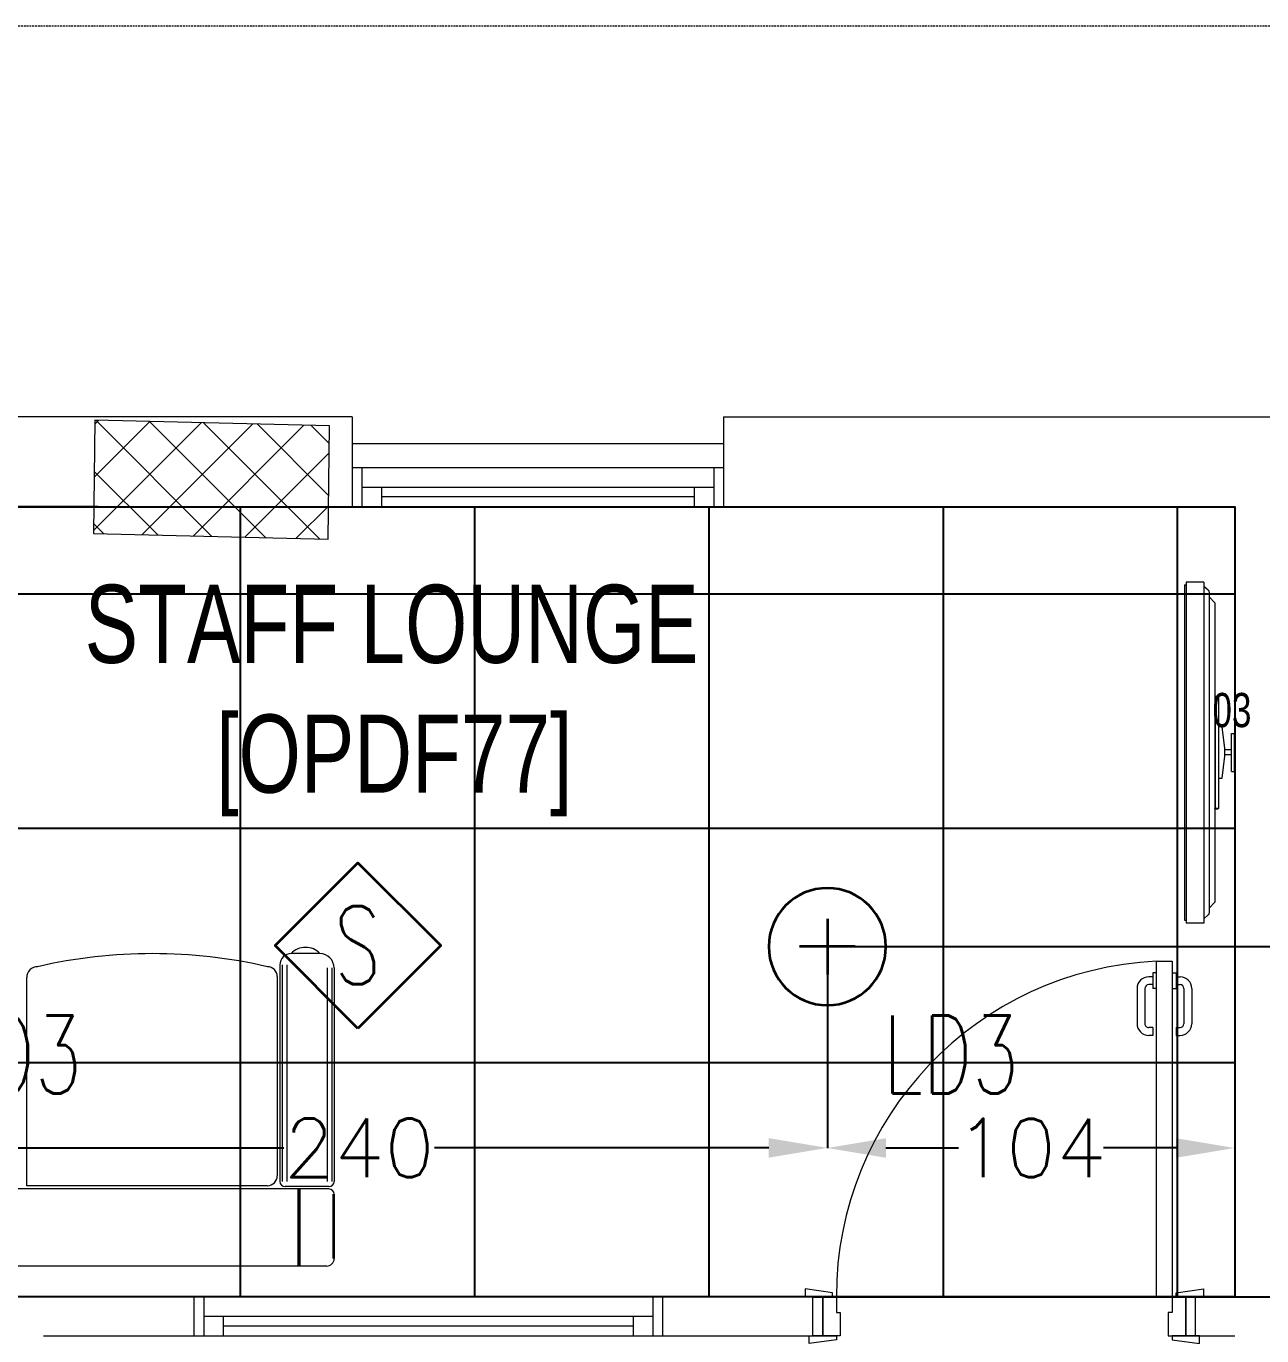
# Model space of a CAD drawing. Extents: x -12260 to 57327, y -29287 to 19916.
# Drawn here: x 5202 to 8366, y 6487 to 9840 of the extents above; entities that cross this region are included whole.
import ezdxf
from ezdxf.enums import TextEntityAlignment as Align

# ---------------------------------------------------------------- set-up
doc = ezdxf.new("R2010")
doc.units = 0
doc.header["$LTSCALE"] = 0.25
doc.linetypes.add('01-First Floor$0$HIDDEN', pattern=[9.525, 6.35, -3.175])
doc.linetypes.add('DASHDOT', pattern=[25.4, 12.7, -6.35, 0, -6.35])
for name, color, linetype, lineweight in [('01-First Floor$0$72_EGR_BASE_TEXT', 252, 'Continuous', 5), ('01-First Floor$0$72_EGR_EQP_TAG', 142, 'Continuous', 5), ('01-First Floor$0$Aluminum', 251, 'Continuous', 5), ('01-First Floor$0$C-HYDR-CTCH', 251, 'Continuous', 5), ('01-First Floor$0$Hatch', 252, 'Continuous', 5), ('01-First Floor$0$LOADING', 253, 'Continuous', 5), ('01-First Floor$0$Proj', 251, 'Continuous', 5), ('01-First Floor$0$Walls', 251, 'Continuous', 5), ('01-First Floor$0$Wooden Joinery', 251, 'Continuous', 5), ('E-DIM', 6, 'Continuous', 18), ('E-LITE-CIRC-NUMB', 6, 'Continuous', 25), ('E-LITE-CLNG @ 100', 150, 'Continuous', 35), ('E-LITE-CLNG-CNDT', 6, 'DASHDOT', 35), ('E-LITE-CTRL', 6, 'Continuous', 25), ('E-LITE-IDEN', 6, 'Continuous', 25), ('F-ALRM-CLNG @ 100', 33, 'Continuous', 35)]:
    doc.layers.add(name, color=color, linetype=linetype, lineweight=lineweight)
doc.layers.add('01-First Floor$0$FALSE CEILING', color=251, linetype='Continuous')
doc.layers.add('01-First Floor$0$TME-NON MEDICAL FURNITURE', color=242, linetype='Continuous')
doc.styles.add('01-First Floor$0$X3G_ENTITY_257CFD', font='swisscl.ttf', dxfattribs={"height": 200})
doc.styles.add('01-First Floor$0$X3G_ENTITY_9EC9', font='swisscl.ttf', dxfattribs={"height": 0.2})
doc.styles.add('01-First Floor$0$X3G_ENTITY_9F38', font='swisscl.ttf', dxfattribs={"height": 0.2})
doc.styles.add('DC_SIMPLEX', font='SIMPLEX.shx', dxfattribs={"width": 0.7})
doc.styles.get("Standard").update_dxf_attribs({"font": 'romans.shx'})
doc.dimstyles.get("Standard").update_dxf_attribs({"dimtxt": 150, "dimasz": 150, "dimexe": 0.18, "dimexo": 0.0625, "dimgap": 0.09, "dimtad": 0, "dimtih": 1, "dimtoh": 1, "dimdec": 0, "dimlfac": 0.1, "dimzin": 0, "dimdsep": 46, "dimtxsty": 'Standard', "dimcen": 0.09, "dimclrd": 6, "dimadec": 0, "dimazin": 0, "dimtfac": 1, "dimtdec": 0, "dimtofl": 0, "dimtmove": 0, "dimatfit": 3, "dimfxl": 1, "dimtolj": 1, "dimtzin": 0, "dimarcsym": 0})

# ---------------------------------------------------------------- blocks, each defined once
blk = doc.blocks.new('01-First Floor$0$ME19011A-P')
for p, q in [((-0.425, 0), (0.425, 0)), ((-0.425, 0), (-0.425, -0.015)), ((0.425, 0), (0.425, -0.015)), ((-0.425, -0.015), (0.425, -0.015)), ((-0.3675, -0.0198), (-0.2325, -0.0198)), ((-0.3675, -0.0198), (-0.3675, -0.0399)), ((-0.36, -0.015), (-0.36, -0.0198)), ((-0.24, -0.015), (-0.24, -0.0198)), ((-0.2325, -0.0198), (-0.2325, -0.0399)), ((-0.15, -0.015), (-0.15, -0.04)), ((-0.15, -0.025), (0, -0.025)), ((-0.0402, -0.0312), (-0.0496, -0.0337)), ((-0.0376, -0.0409), (-0.0402, -0.0312)), ((0, -0.015), (0, -0.04)), ((0.1, -0.015), (0.1, -0.045)), ((0.2, -0.045), (0.2, -0.015)), ((0.2818, -0.015), (0.2484, -0.015)), ((0.2484, -0.0243), (0.2484, -0.015)), ((0.2818, -0.0243), (0.2484, -0.0243)), ((0.2818, -0.0243), (0.2818, -0.015)), ((0.3211, -0.015), (0.2877, -0.015)), ((0.2877, -0.015), (0.2877, -0.0531)), ((0.3211, -0.0243), (0.2877, -0.0243)), ((0.3211, -0.0531), (0.3211, -0.015)), ((0.3623, -0.015), (0.3289, -0.015)), ((0.3289, -0.015), (0.3289, -0.0531)), ((0.3623, -0.0243), (0.3289, -0.0243)), ((0.3623, -0.0531), (0.3623, -0.015)), ((0.3682, -0.0243), (0.3682, -0.015)), ((0.3682, -0.015), (0.4016, -0.015)), ((0.3682, -0.0243), (0.4016, -0.0243)), ((0.4016, -0.0243), (0.4016, -0.015)), ((-0.3675, -0.0399), (-0.2325, -0.0399)), ((-0.15, -0.04), (-0.1187, -0.04)), ((-0.0887, -0.04), (-0.0637, -0.04)), ((-0.0606, -0.0371), (-0.0787, -0.0432)), ((-0.0787, -0.0432), (-0.077, -0.0497)), ((-0.0582, -0.046), (-0.077, -0.0497)), ((-0.047, -0.0434), (-0.0376, -0.0409)), ((-0.0379, -0.04), (0, -0.04)), ((0.1, -0.035), (0.2, -0.035)), ((0.1, -0.045), (0.2, -0.045)), ((0.2877, -0.0531), (0.3211, -0.0531)), ((0.3289, -0.0531), (0.3623, -0.0531))]:
    blk.add_line(p, q)
at = {"color": 8, "const_width": 0.000601}
for points in [[(0.3044, -0.0531, -0.184574), (0.2977, -0.0636, -1.44364), (0.2961, -0.0581, -0.837915), (0.2969, -0.0664, -0.30536), (0.2839, -0.062, -1.584726), (0.2894, -0.0609, -0.253153), (0.2827, -0.0684, -0.874198), (0.2775, -0.0585, -0.915253), (0.2791, -0.0658, -0.223821), (0.2683, -0.0644, -1.703343), (0.272, -0.0597, -0.588962), (0.2621, -0.068, -0.717795), (0.2625, -0.0581, -0.983104), (0.2645, -0.0644, -0.326362), (0.2534, -0.0609, -0.758716), (0.2609, -0.0514, -0.906186), (0.2593, -0.0565, -0.189488), (0.2526, -0.0522, -0.7948), (0.2613, -0.0423, -1.223996), (0.2574, -0.047, -0.072149), (0.2534, -0.0403, -0.645886), (0.2609, -0.0324, -1.366917), (0.2574, -0.0371, -0.078415), (0.2542, -0.0308, -0.723006), (0.2613, -0.0256, -1.105484), (0.2582, -0.0292, -0.221197), (0.2566, -0.0243, -0.221197)], [(0.3456, -0.0531, 0.184574), (0.3523, -0.0636, 1.44364), (0.3539, -0.0581, 0.837915), (0.3531, -0.0664, 0.30536), (0.3661, -0.062, 1.584726), (0.3606, -0.0609, 0.253153), (0.3673, -0.0684, 0.874198), (0.3725, -0.0585, 0.915253), (0.3709, -0.0658, 0.223821), (0.3817, -0.0644, 1.703343), (0.378, -0.0597, 0.588962), (0.3879, -0.068, 0.717795), (0.3875, -0.0581, 0.983104), (0.3855, -0.0644, 0.326362), (0.3966, -0.0609, 0.758716), (0.3891, -0.0514, 0.906186), (0.3907, -0.0565, 0.189488), (0.3974, -0.0522, 0.7948), (0.3887, -0.0423, 1.223996), (0.3926, -0.047, 0.072149), (0.3966, -0.0403, 0.645886), (0.3891, -0.0324, 1.366917), (0.3926, -0.0371, 0.078415), (0.3958, -0.0308, 0.723006), (0.3887, -0.0256, 1.105484), (0.3918, -0.0292, 0.221197), (0.3934, -0.0243, 0.221197)]]:
    blk.add_lwpolyline(points, format="xyb", dxfattribs=at)
blk.add_lwpolyline([(-0.1187, -0.0482), (-0.0887, -0.0482), (-0.0887, -0.0382), (-0.1187, -0.0382)], close=True)
blk.add_circle((-0.0537, -0.04), 0.0075)
for centre, radius, start, end in [((-0.1037, -0.04), 0.01, 10.4593, 169.5407), ((-0.1037, -0.04), 0.0075, 14.0075, 165.9925), ((-0.0537, -0.04), 0.01, 45, 180)]:
    blk.add_arc(centre, radius, start, end)
blk = doc.blocks.new('01-First Floor$0$M.44.57.64')
at = {"layer": '01-First Floor$0$LOADING', "xscale": 1000.000000000002, "yscale": 1000.000000000002, "zscale": 1000.000000000002, "rotation": 225.9999036123427}
blk.add_blockref('01-First Floor$0$ME19011A-P', (-80806.9, 16720.7), dxfattribs=at)
blk = doc.blocks.new('01-First Floor$0$GF21008-P')
at = {"layer": '01-First Floor$0$LOADING'}
for p, q in [((-0.7709, 0), (0.7906, 0)), ((-0.7019, -0.1974), (-0.7019, 0)), ((-0.6994, -0.1974), (-0.6994, 0)), ((-0.6968, -0.1974), (-0.6968, 0)), ((-0.79, -0.1841), (-0.79, -0.0191)), ((-0.7866, -0.1841), (-0.7866, -0.0191)), ((-0.7767, -0.1974), (0.7964, -0.1974)), ((-0.79, -0.7634), (-0.79, -0.217)), ((-0.784, -0.7634), (-0.784, -0.217)), ((-0.7767, -0.2037), (-0.6644, -0.2037)), ((-0.7722, -0.7634), (-0.7722, -0.217)), ((-0.6689, -0.7712), (-0.6689, -0.217)), ((-0.6571, -0.7712), (-0.6571, -0.217)), ((-0.6512, -0.7712), (-0.6512, -0.217)), ((-0.6444, -0.7413), (-0.6444, -0.2312)), ((-0.6191, -0.2059), (-0.0026, -0.2059)), ((-0.0026, -0.2059), (-0.0026, -0.7385)), ((-0.7533, -0.8), (-0.68, -0.8))]:
    blk.add_line(p, q, dxfattribs=at)
for centre, radius, start, end in [((-0.7709, -0.0191), 0.0191, 90, 180), ((-0.7767, -0.1841), 0.0133, 180, 270), ((-0.7767, -0.217), 0.0133, 90, 180), ((-0.6644, -0.217), 0.0133, 0, 90), ((-0.6191, -0.2312), 0.0253, 90, 180), ((-0.7533, -0.7634), 0.0366, 180, 270), ((-0.6191, -0.7413), 0.0253, 180, 270), ((-0.3249, 0.51), 1.31, 257.0217, 282.9783), ((-0.0307, -0.7385), 0.0281, 270, 0), ((-0.7167, -0.7662), 0.0499, 222.6462, 317.3538), ((-0.68, -0.7712), 0.0288, 270, 0)]:
    blk.add_arc(centre, radius, start, end, dxfattribs=at)
blk = doc.blocks.new('01-First Floor$0$DM15862C-P')
at = {"lineweight": 0}
for p, q in [((-0.3835, 0), (-0.3983, -0.0149)), ((0.3835, 0), (-0.3835, 0)), ((0.3835, 0), (0.3983, -0.0149)), ((-0.4367, -0.0287), (-0.4367, -0.0734)), ((0.4365, -0.0287), (-0.4367, -0.0287)), ((-0.4157, -0.0175), (-0.4256, -0.0287)), ((0.41, -0.0149), (-0.4099, -0.0149)), ((0.4157, -0.0175), (0.4254, -0.0287)), ((0.4365, -0.0287), (0.4365, -0.0734)), ((0.4365, -0.0734), (-0.4367, -0.0734)), ((-0.4291, -0.078), (-0.4291, -0.0734)), ((0.429, -0.078), (-0.4291, -0.078)), ((0.429, -0.078), (0.429, -0.0734))]:
    blk.add_line(p, q, dxfattribs=at)
for points in [[(-0.4099, -0.0149), (-0.4121, -0.0149), (-0.4141, -0.0158), (-0.4157, -0.0175)], [(0.4157, -0.0175), (0.4141, -0.0158), (0.4121, -0.0149), (0.41, -0.0149)]]:
    blk.add_open_spline(points, degree=3, dxfattribs=at)
blk = doc.blocks.new('01-First Floor$0$DM15863A-P')
at = {"color": 0, "lineweight": 0}
for p, q in [((-0.1445, 0.05), (-0.1445, 0.0427)), ((-0.1445, 0.05), (-0.1431, 0.05)), ((-0.1431, 0.05), (0.1431, 0.05)), ((-0.1431, 0.0408), (-0.1431, 0.05)), ((-0.1431, 0.0489), (0.1431, 0.0489)), ((-0.1431, 0.0408), (-0.1431, 0.0405)), ((-0.1431, 0.0405), (-0.1422, 0.0405)), ((-0.1422, 0.0405), (0.1431, 0.0405)), ((-0.0658, 0.0382), (-0.0658, 0.0405)), ((-0.0658, 0.0315), (-0.0658, 0.0382)), ((0.0655, 0.0405), (0.0655, 0.0382)), ((0.0655, 0.0382), (0.0655, 0.0315)), ((0.1431, 0.0405), (0.1422, 0.0405)), ((0.1445, 0.05), (0.1431, 0.05)), ((0.1431, 0.0408), (0.1431, 0.05)), ((0.1445, 0.05), (0.1445, 0.0427)), ((-0.0098, 0.0242), (-0.0658, 0.0315)), ((0.0487, 0.0078), (-0.0487, 0.0078)), ((-0.0487, 0.0078), (-0.0487, 0)), ((0.0487, 0), (-0.0487, 0)), ((0.0098, 0.0242), (-0.0098, 0.0242)), ((-0.0067, 0.0078), (-0.0067, 0.0242)), ((0.0064, 0.0078), (0.0064, 0.0242)), ((0.0655, 0.0315), (0.0098, 0.0242)), ((0.0487, 0.0078), (0.0487, 0))]:
    blk.add_line(p, q, dxfattribs=at)
for points in [[(-0.1445, 0.0427), (-0.1445, 0.0419), (-0.1434, 0.0408), (-0.1431, 0.0408)], [(0.1431, 0.0405), (0.1431, 0.0408), (0.1442, 0.0419), (0.1442, 0.0424), (0.1445, 0.0427)]]:
    blk.add_lwpolyline(points, dxfattribs=at)
blk = doc.blocks.new('01-First Floor$0$A$C72370EFE')
at = {"layer": '01-First Floor$0$Wooden Joinery'}
for p, q in [((-0.01, -0.03), (-0.01, -0.07)), ((0, -0.03), (-0.01, -0.03)), ((0.04, -0.03), (0.05, -0.03)), ((0.05, -0.03), (0.05, -0.07)), ((-0.01, -0.04), (-0.02, -0.04)), ((-0.01, -0.06), (-0.02, -0.06)), ((0.05, -0.04), (0.06, -0.04)), ((0.05, -0.06), (0.06, -0.06)), ((-0.05, -0.07), (-0.05, -0.16)), ((-0.03, -0.07), (-0.03, -0.16)), ((0, -0.07), (-0.01, -0.07)), ((0.04, -0.07), (0.05, -0.07)), ((0.07, -0.07), (0.07, -0.16)), ((0.09, -0.07), (0.09, -0.16)), ((-0.01, -0.17), (-0.02, -0.17)), ((-0.01, -0.19), (-0.02, -0.19)), ((-0.01, -0.17), (-0.01, -0.19)), ((0.05, -0.17), (0.06, -0.17)), ((0.05, -0.17), (0.05, -0.19)), ((0.05, -0.19), (0.06, -0.19))]:
    blk.add_line(p, q, dxfattribs=at)
for centre, radius, start, end in [((-0.02, -0.07), 0.03, 90, 180), ((-0.02, -0.07), 0.01, 90, 180), ((0.06, -0.07), 0.03, 0, 90), ((0.06, -0.07), 0.01, 0, 90), ((-0.02, -0.16), 0.03, 180, 270), ((-0.02, -0.16), 0.01, 180, 270), ((0.06, -0.16), 0.01, 270, 0), ((0.06, -0.16), 0.03, 270, 0)]:
    blk.add_arc(centre, radius, start, end, dxfattribs=at)
blk = doc.blocks.new('01-First Floor$0$A$C5DAD61B4')
at = {"layer": '01-First Floor$0$Wooden Joinery'}
for points in [[(80, 959.1), (80, 969.1), (10, 979.1), (10, 959.1)], [(940, 959.1), (940, 969.1), (1010, 979.1), (1010, 959.1)], [(70, 859.1), (70, 849.1), (0, 839.1), (0, 859.1)], [(120, 859.1), (120, 0), (80, 0), (80, 859.1)], [(950, 859.1), (950, 849.1), (1020, 839.1), (1020, 859.1)]]:
    blk.add_lwpolyline(points, close=True, dxfattribs=at)
for points in [[(45, 859.1), (45, 959.1), (20, 959.1), (20, 859.1), (45, 859.1)], [(45, 859.1), (80, 859.1), (80, 899.1), (90, 899.1), (90, 959.1), (45, 959.1), (45, 859.1)], [(975, 859.1), (940, 859.1), (940, 899.1), (930, 899.1), (930, 959.1), (975, 959.1), (975, 859.1)], [(975, 859.1), (975, 959.1), (1000, 959.1), (1000, 859.1), (975, 859.1)]]:
    blk.add_lwpolyline(points, dxfattribs=at)
blk.add_arc((80, 859.1), 860, 272.666, 0, dxfattribs=at)
at = {"layer": '01-First Floor$0$Wooden Joinery', "xscale": 999.9999999998854, "yscale": 999.9999999998854, "zscale": 999.9999999998854, "rotation": 180}
blk.add_blockref('01-First Floor$0$A$C72370EFE', (120, 0), dxfattribs=at)
blk = doc.blocks.new('01-First Floor$0$A$C37be4daf')
at = {"layer": '01-First Floor$0$Aluminum'}
for p, q in [((1416, 598.2), (216, 598.2)), ((241, 498.2), (241, 598.2)), ((291, 548.2), (291, 598.2)), ((291, 573.2), (1341, 573.2)), ((1341, 548.2), (1341, 598.2)), ((1391, 498.2), (1391, 598.2)), ((1391, 548.2), (241, 548.2)), ((1416, 498.2), (216, 498.2))]:
    blk.add_line(p, q, dxfattribs=at)
at = {"layer": '01-First Floor$0$Walls'}
for p, q in [((216, 498.2), (216, 598.2)), ((1416, 498.2), (1416, 598.2))]:
    blk.add_line(p, q, dxfattribs=at)
blk = doc.blocks.new('01-First Floor')
at = {"layer": '01-First Floor$0$Hatch'}
h = blk.add_hatch(dxfattribs=at)
h.set_pattern_fill('ANSI37', color=256, scale=30)
h.set_pattern_definition([(45, (-1823.345, -13062.25), (-67.35192, 67.35192), []), (135, (-1823.345, -13062.25), (-67.35192, -67.35192), [])])
h.paths.add_polyline_path([(49129.3, 8855.6), (48525.4, 8847.5), (48529.3, 8559.1), (49133.2, 8567.2)])
h.paths.add_polyline_path([(41968.6, 8847.9), (41385, 8842.5), (41365.1, 8551.1), (41948.6, 8556.5)])
h.paths.add_polyline_path([(27591.6, 8840.5), (26992.5, 8836.4), (26986.8, 8543.4), (27585.9, 8547.5)])
h.paths.add_polyline_path([(34776.8, 8842.7), (34175.6, 8835.2), (34167.4, 8549.5), (34768.6, 8557)])
h.paths.add_polyline_path([(20372.4, 8849.8), (19765.9, 8827.9), (19780.4, 8535.4), (20386.9, 8557.2)])
h.paths.add_polyline_path([(13635.8, 8839.4), (12413.8, 8863.3), (12407.4, 8567.2), (13629.3, 8543.3)])
h.paths.add_polyline_path([(13649.8, 1639.3), (12434.8, 1623.6), (12421.4, 1331.2), (13636.4, 1346.9)])
h.paths.add_polyline_path([(13623.8, -5553.9), (12420.7, -5569.8), (12415, -5862.9), (13618.1, -5846.9)])
h.paths.add_polyline_path([(13642.3, -12752.6), (12445.6, -12764), (12448.4, -13058.5), (13645.1, -13047)])
h.paths.add_polyline_path([(6007.3, -12750.5), (5403.7, -12754.2), (5414.4, -13039.6), (6017.9, -13035.9)])
h.paths.add_polyline_path([(5991.8, -5552.5), (5395, -5550.9), (5394.9, -5852.1), (5991.7, -5853.6)])
h.paths.add_polyline_path([(6001.7, 1637.1), (5382.4, 1638.3), (5371.8, 1335.4), (5991.1, 1334.1)])
h.paths.add_polyline_path([(5978.4, 8816.5), (5377.7, 8830.9), (5374.1, 8541.3), (5974.8, 8526.8)])
h.paths.add_polyline_path([(-1220.7, 8814.6), (-1823.3, 8837.3), (-1821.5, 8549), (-1218.8, 8526.3)])
h.paths.add_polyline_path([(-1213, -5563.7), (-1815, -5570.7), (-1811.6, -5862.3), (-1209.6, -5855.3)])
h.paths.add_polyline_path([(-1195.5, -12758.3), (-1793.9, -12759.3), (-1789, -13060), (-1190.6, -13059)])
h.paths.add_polyline_path([(20391.2, -12745), (19785.5, -12758), (19791.3, -13059.2), (20396.9, -13046.2)])
h.paths.add_polyline_path([(20384.7, -5552.6), (19790.3, -5570.1), (19792.4, -5866.7), (20386.8, -5849.1)])
h.paths.add_polyline_path([(20376, 1655.5), (19777, 1647.8), (19781.1, 1347.6), (20380, 1355.3)])
h.paths.add_polyline_path([(27576.3, 1640.2), (26974.4, 1644.9), (26978.6, 1352.8), (27580.6, 1348.1)])
h.paths.add_polyline_path([(27580.1, -5542.5), (26976.2, -5560), (26989.7, -5860.1), (27589.8, -5839.1)])
h.paths.add_polyline_path([(27596.2, -12758.5), (26992.3, -12751.9), (26990, -13037.6), (27593.8, -13044.2)])
h.paths.add_polyline_path([(34794.7, -12748), (34197.4, -12762.6), (34206.4, -13062.3), (34803.7, -13047.7)])
h.paths.add_polyline_path([(34787.4, -5559.7), (34186.1, -5557.7), (34187.2, -5855), (34788.5, -5856.9)])
h.paths.add_polyline_path([(34750.9, 1644.2), (34170.1, 1648.9), (34189.8, 1359), (34770.6, 1354.3)])
h.paths.add_polyline_path([(41954.3, 1643.4), (41356.7, 1657.2), (41358.7, 1365.3), (41956.3, 1351.5)])
h.paths.add_polyline_path([(41955.3, -5555.1), (41386.9, -5562.7), (41388.7, -5856.9), (41957.1, -5849.3)])
h.paths.add_polyline_path([(41992.3, -12752.3), (41387.1, -12754.9), (41388.4, -13059.5), (41993.7, -13056.8)])
h.paths.add_polyline_path([(49166.6, -12752.8), (48578.6, -12736.7), (48565.4, -13043.9), (49153.3, -13060)])
h.paths.add_polyline_path([(49150.8, -5553.4), (48547.6, -5552.3), (48545.6, -5848.8), (49148.8, -5849.9)])
at = {"layer": '01-First Floor$0$Aluminum'}
for p, q in [((6036.2, 8710), (6987.6, 8710)), ((6061.2, 8710), (6061.2, 8610)), ((6962.6, 8710), (6962.6, 8610)), ((6061.2, 8660), (6962.6, 8660)), ((6111.2, 8660), (6111.2, 8610)), ((6912.6, 8660), (6912.6, 8610)), ((6912.6, 8635), (6111.2, 8635)), ((6036.2, 8610), (6987.6, 8610))]:
    blk.add_line(p, q, dxfattribs=at)
at = {"layer": '01-First Floor$0$C-HYDR-CTCH', "elevation": 0, "flags": 128}
blk.add_lwpolyline([(5974.8, 8526.8), (5978.4, 8816.5), (5377.7, 8830.9), (5374.1, 8541.3), (5974.8, 8526.8)], dxfattribs=at)
at = {"layer": '01-First Floor$0$FALSE CEILING', "linetype": 'Continuous'}
for p, q in [((5750.4, 6586.9), (5750.4, 8609.1)), ((6350.4, 6586.9), (6350.4, 8609.1)), ((6950.4, 6586.9), (6950.4, 8609.1)), ((7550.4, 6586.9), (7550.4, 8609.1)), ((8150.4, 6586.9), (8150.4, 8609.1)), ((3350.4, 8386.9), (8296.4, 8386.9)), ((3350.4, 7786.9), (8296.4, 7786.9)), ((3350.4, 7186.9), (8296.4, 7186.9))]:
    blk.add_line(p, q, dxfattribs=at)
at = {"layer": '01-First Floor$0$FALSE CEILING'}
blk.add_lwpolyline([(3350.4, 8609.1), (8296.4, 8609.1), (8296.4, 6586.9), (3350.4, 6586.9)], close=True, dxfattribs=at)
at = {"layer": '01-First Floor$0$Proj', "linetype": '01-First Floor$0$HIDDEN'}
blk.add_line((6987.6, 8770.5), (6036.2, 8770.5), dxfattribs=at)
at = {"layer": '01-First Floor$0$Proj', "linetype": '01-First Floor$0$HIDDEN', "ltscale": 3}
blk.add_lwpolyline([(48606, 9840), (-2814, 9840), (-2814, -14060), (48606, -14060)], dxfattribs=at)
blk.add_lwpolyline([(48606, 9840), (-2814, 9840), (-2814, -14060), (48606, -14060)], dxfattribs=at)
at = {"layer": '01-First Floor$0$Walls'}
for p, q in [((6036.2, 8840), (-1414, 8840)), ((6036.2, 8840), (6036.2, 8610)), ((6987.6, 8840), (8911.1, 8840)), ((6987.6, 8840), (6987.6, 8610)), ((5386, 8610), (3350.4, 8609.1, 0)), ((5975.8, 8610), (6036.2, 8610)), ((6987.6, 8610), (8296.4, 8610)), ((8296.4, 6586.9), (8296.4, 8610)), ((3350.4, 6586.9), (7216.4, 6586.9)), ((7216.4, 6486.9), (7216.4, 6586.9)), ((8196.4, 6586.9), (8296.4, 6586.9)), ((8196.4, 6486.9), (8196.4, 6586.9)), ((5246.4, 6486.9), (7216.4, 6486.9)), ((8196.4, 6486.9), (8296.4, 6486.9))]:
    blk.add_line(p, q, dxfattribs=at)
at = {"rotation": 180}
blk.add_blockref('01-First Floor$0$A$C37be4daf', (7047.4, 7085.1), dxfattribs=at)
at = {"layer": '01-First Floor$0$LOADING', "xscale": -1000, "yscale": 1000, "zscale": 1000}
for name, p, rotation in [('01-First Floor$0$DM15862C-P', (8245.7, 7980.4, -0.1), 270.0000000001627), ('01-First Floor$0$DM15863A-P', (8295.7, 7980.4, -0.1), 90.00000000016276)]:
    blk.add_blockref(name, p, dxfattribs=dict(at, rotation=rotation))
at = {"layer": '01-First Floor$0$LOADING', "rotation": 224.0000963876573}
blk.add_blockref('01-First Floor$0$M.44.57.64', (-61346.3, -36291.4, -0.1), dxfattribs=at)
at = {"layer": '01-First Floor$0$TME-NON MEDICAL FURNITURE', "xscale": 1000, "yscale": 1000, "zscale": 1000, "rotation": 179.9999999998383}
blk.add_blockref('01-First Floor$0$GF21008-P', (5200.4, 6665.4, -0.1), dxfattribs=at)
at = {"layer": '01-First Floor$0$Wooden Joinery', "rotation": 180}
blk.add_blockref('01-First Floor$0$A$C5DAD61B4', (8216.4, 7446), dxfattribs=at)
at = {"layer": '01-First Floor$0$72_EGR_BASE_TEXT', "char_height": 200, "attachment_point": 2}
for s, insert, style in [('STAFF LOUNGE ', (6137.6, 8409.8, 0), '01-First Floor$0$X3G_ENTITY_9EC9'), ('[OPDF77]', (6144.3, 8077.6), '01-First Floor$0$X3G_ENTITY_9F38')]:
    blk.add_mtext(s, dxfattribs=dict(at, insert=insert, style=style))
at = {"layer": '01-First Floor$0$72_EGR_EQP_TAG', "insert": (8289.4, 8132.8, -0.1), "char_height": 87.47, "attachment_point": 2, "style": '01-First Floor$0$X3G_ENTITY_257CFD'}
blk.add_mtext('03', dxfattribs=at)
blk = doc.blocks.new('DC_LT-CL-Point')
for p, q in [((0, -0.711), (0, 0.711)), ((0.711, 0), (-0.711, 0))]:
    blk.add_line(p, q)
blk.add_circle((0, 0), 1.5)
at = {"layer": 'E-LITE-CIRC-NUMB', "style": 'DC_SIMPLEX', "width": 0.7, "flags": 8}
blk.add_attdef('CIRCUIT', text='', height=2, rotation=360, dxfattribs=at).set_placement((-3.364, 1.5), align=Align.RIGHT)
at = {"layer": 'E-LITE-CTRL', "style": 'DC_SIMPLEX', "width": 0.7, "flags": 8}
blk.add_attdef('CONTROL', (3.364, -3.498), '', height=2, rotation=360, dxfattribs=at)
at = {"layer": 'E-LITE-IDEN', "style": 'DC_SIMPLEX', "width": 0.7, "flags": 8}
blk.add_attdef('TYPE', (3.364, 1.5), '', height=2, rotation=360, dxfattribs=at)
blk = doc.blocks.new('A$C5CF53093')
blk.add_lwpolyline([(0, -212.1), (-212.1, 0), (0, 212.1), (212.1, 0)], close=True)
blk = doc.blocks.new('*U56')
at = {"xscale": 0.01, "yscale": 0.01, "zscale": 0.01}
blk.add_blockref('A$C5CF53093', (0.007, -0.007), dxfattribs=at)
at = {"color": 6, "style": 'DC_SIMPLEX', "width": 0.7, "flags": 8}
blk.add_attdef('TYPE', text='', height=2, rotation=360, dxfattribs=at).set_placement((0, 0), align=Align.MIDDLE_CENTER)
blk = doc.blocks.new('*D201')
at = {"layer": 'Defpoints', "color": 0}
for p in [(4855.8, 7483.3), (7253.4, 7483.3), (7253.4, 6968)]:
    blk.add_point(p, dxfattribs=at)
at = {"layer": 'E-DIM', "color": 0, "lineweight": -2, "transparency": 16777216}
for p, q in [((4855.8, 7483.2), (4855.8, 6967.8)), ((7253.4, 7483.2), (7253.4, 6967.8))]:
    blk.add_line(p, q, dxfattribs=at)
at = {"layer": 'E-DIM', "color": 6, "lineweight": -2, "transparency": 16777216}
for p, q in [((5005.8, 6968), (5861.6, 6968)), ((7103.4, 6968), (6247.5, 6968))]:
    blk.add_line(p, q, dxfattribs=at)
at = {"layer": 'E-DIM', "color": 6, "transparency": 16777216}
for points in [[(5005.8, 6993), (5005.8, 6943), (4855.8, 6968)], [(7103.4, 6993), (7103.4, 6943), (7253.4, 6968)]]:
    blk.add_solid(points, dxfattribs=at)
at = {"layer": 'E-DIM', "color": 7, "transparency": 16777216, "insert": (6054.6, 6968), "char_height": 150, "attachment_point": 5}
blk.add_mtext('\\A1;240', dxfattribs=at)
blk = doc.blocks.new('*D202')
at = {"layer": 'Defpoints', "color": 0}
for p in [(7253.4, 7483.3), (8296.4, 7483.3), (8296.4, 6967.8)]:
    blk.add_point(p, dxfattribs=at)
at = {"layer": 'E-DIM', "color": 0, "lineweight": -2, "transparency": 16777216}
for p, q in [((7253.4, 7483.2), (7253.4, 6967.6)), ((8296.4, 7483.2), (8296.4, 6967.6))]:
    blk.add_line(p, q, dxfattribs=at)
at = {"layer": 'E-DIM', "color": 6, "lineweight": -2, "transparency": 16777216}
for p, q in [((7403.4, 6967.8), (7589.1, 6967.8)), ((8146.4, 6967.8), (7960.7, 6967.8))]:
    blk.add_line(p, q, dxfattribs=at)
at = {"layer": 'E-DIM', "color": 6, "transparency": 16777216}
for points in [[(7403.4, 6992.8), (7403.4, 6942.8), (7253.4, 6967.8)], [(8146.4, 6992.8), (8146.4, 6942.8), (8296.4, 6967.8)]]:
    blk.add_solid(points, dxfattribs=at)
at = {"layer": 'E-DIM', "color": 7, "transparency": 16777216, "insert": (7774.9, 6967.8), "char_height": 150, "attachment_point": 5}
blk.add_mtext('\\A1;104', dxfattribs=at)
blk = doc.blocks.new('*D203')
at = {"layer": 'Defpoints', "color": 0}
for p in [(7253.4, 7483.3), (7216.4, 6586.9), (8566, 6586.9)]:
    blk.add_point(p, dxfattribs=at)
at = {"layer": 'E-DIM', "color": 0, "lineweight": -2, "transparency": 16777216}
for p, q in [((7253.5, 7483.3), (8566.2, 7483.3)), ((7216.5, 6586.9), (8566.2, 6586.9))]:
    blk.add_line(p, q, dxfattribs=at)
at = {"layer": 'E-DIM', "color": 6, "lineweight": -2, "transparency": 16777216}
for p, q in [((8566, 7333.3), (8566, 7110.2)), ((8566, 6736.9), (8566, 6960))]:
    blk.add_line(p, q, dxfattribs=at)
at = {"layer": 'E-DIM', "color": 6, "transparency": 16777216}
for points in [[(8541, 7333.3), (8591, 7333.3), (8566, 7483.3)], [(8541, 6736.9), (8591, 6736.9), (8566, 6586.9)]]:
    blk.add_solid(points, dxfattribs=at)
at = {"layer": 'E-DIM', "color": 7, "transparency": 16777216, "insert": (8566, 7035.1), "char_height": 150, "attachment_point": 5}
blk.add_mtext('\\A1;90', dxfattribs=at)

msp = doc.modelspace()

# ---------------------------------------------------------------- block references
at = {"layer": 'E-LITE-CLNG @ 100'}
ref = msp.add_blockref('DC_LT-CL-Point', (4853.4, 7483.3), dxfattribs=dict(at, xscale=-100, yscale=100, zscale=100, rotation=180))
ref.add_attrib('TYPE', 'LD3', (4996, 7107.1), dxfattribs={"layer": 'E-LITE-IDEN', "height": 200, "rotation": 0, "style": 'DC_SIMPLEX', "width": 0.7, "flags": 8})
ref = msp.add_blockref('DC_LT-CL-Point', (7253.4, 7483.3), dxfattribs=dict(at, xscale=-100, yscale=100, zscale=100, rotation=180))
ref.add_attrib('TYPE', 'LD3', (7396, 7107.1), dxfattribs={"layer": 'E-LITE-IDEN', "height": 200, "rotation": 0, "style": 'DC_SIMPLEX', "width": 0.7, "flags": 8})
at = {"layer": 'E-LITE-CLNG-CNDT'}
msp.add_blockref('01-First Floor', (0, 0), dxfattribs=at)
at = {"layer": 'F-ALRM-CLNG @ 100', "xscale": 100, "yscale": 100, "zscale": 100}
msp.add_blockref('*U56', (6050.4, 7486.9), dxfattribs=at).add_auto_attribs({'TYPE': 'S'})

# ---------------------------------------------------------------- dimensions: what is measured, and where the dimension line sits
at = {"layer": 'E-DIM'}
for base, p1, p2, picture, middle in [((7253.4, 6968), (4855.8, 7483.3), (7253.4, 7483.3), '*D201', (6054.6, 6968)), ((8296.4, 6967.8), (7253.4, 7483.3), (8296.4, 7483.3), '*D202', (7774.9, 6967.8))]:
    dim = msp.add_linear_dim(base=base, p1=p1, p2=p2, dimstyle='Standard', override={"dimclrt": 7}, dxfattribs=at)
    dim.commit()
    dim.dimension.update_dxf_attribs({"geometry": picture, "text_midpoint": middle})
dim = msp.add_linear_dim(base=(8566, 6586.9), p1=(7253.4, 7483.3), p2=(7216.4, 6586.9), angle=90, dimstyle='Standard', override={"dimclrt": 7}, dxfattribs=at)
dim.commit()
dim.dimension.update_dxf_attribs({"geometry": '*D203', "text_midpoint": (8566, 7035.1)})

doc.saveas('drawing.dxf')
